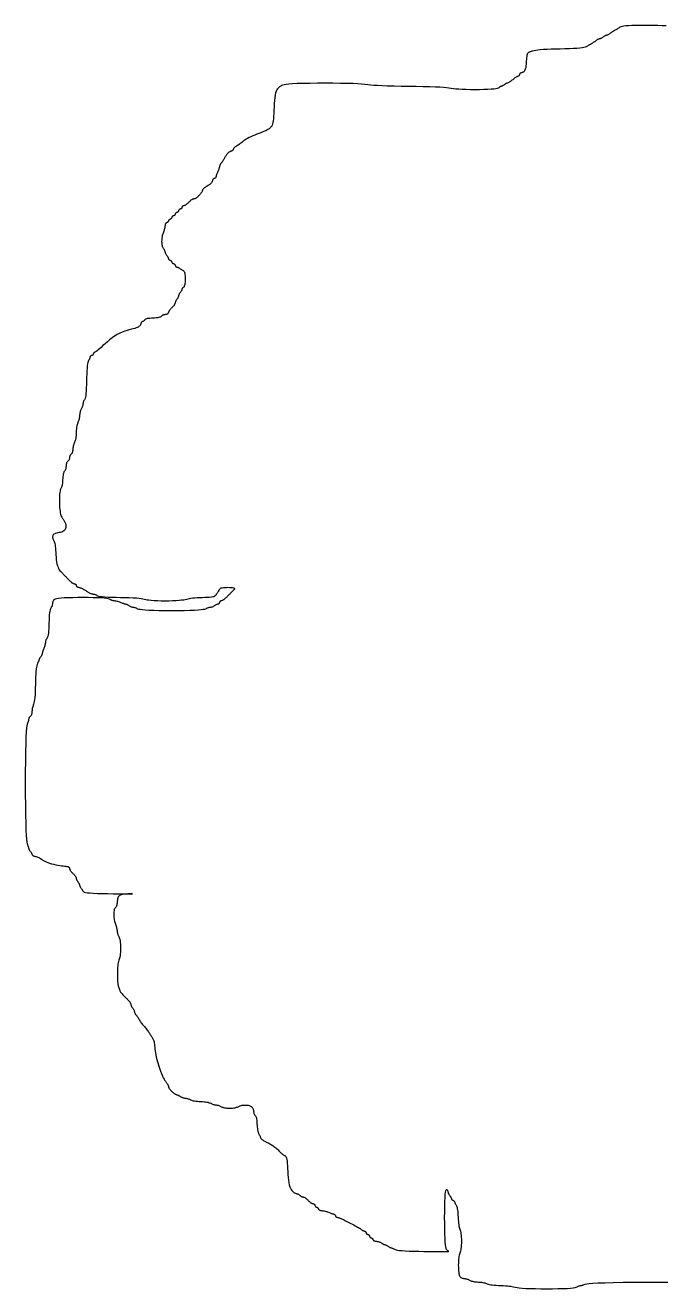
# Model space of a CAD drawing. Header units: millimetres. Extents: x 1740 to 2888, y 771 to 1500.
# Drawn here: x 1739.7 to 1814.5, y 1351.7 to 1500 of the extents above; entities that cross this region are included whole.
import ezdxf

# ---------------------------------------------------------------- set-up
doc = ezdxf.new("R2010")
doc.units = ezdxf.units.MM

# ---------------------------------------------------------------- blocks, each defined once
blk = doc.blocks.new('TREE-01')
blk.add_lwpolyline([(-0.38, 79.68), (-0.84, 79.7), (-1.33, 79.73), (-1.86, 79.74), (-2.39, 79.75), (-2.93, 79.75), (-3.45, 79.75), (-3.94, 79.74), (-4.39, 79.73), (-4.77, 79.7), (-5.09, 79.68), (-5.34, 79.64), (-5.53, 79.6), (-5.68, 79.56), (-5.8, 79.52), (-5.89, 79.47), (-5.97, 79.42), (-6.04, 79.37), (-6.12, 79.32), (-6.2, 79.27), (-6.29, 79.22), (-6.37, 79.17), (-6.46, 79.12), (-6.55, 79.07), (-6.63, 79.02), (-6.71, 78.97), (-6.78, 78.92), (-6.85, 78.87), (-6.91, 78.82), (-6.97, 78.78), (-7.02, 78.74), (-7.07, 78.7), (-7.12, 78.67), (-7.17, 78.64), (-7.22, 78.62), (-7.27, 78.6), (-7.32, 78.58), (-7.37, 78.57), (-7.42, 78.56), (-7.47, 78.54), (-7.52, 78.53), (-7.57, 78.5), (-7.62, 78.48), (-7.67, 78.44), (-7.72, 78.41), (-7.77, 78.37), (-7.82, 78.33), (-7.87, 78.3), (-7.92, 78.27), (-7.97, 78.24), (-8.02, 78.22), (-8.07, 78.2), (-8.12, 78.18), (-8.17, 78.17), (-8.22, 78.16), (-8.27, 78.14), (-8.32, 78.13), (-8.37, 78.1), (-8.42, 78.08), (-8.48, 78.04), (-8.53, 78.01), (-8.58, 77.96), (-8.64, 77.92), (-8.7, 77.87), (-8.77, 77.82), (-8.84, 77.77), (-8.92, 77.72), (-9, 77.67), (-9.09, 77.62), (-9.17, 77.57), (-9.26, 77.52), (-9.35, 77.47), (-9.43, 77.42), (-9.51, 77.37), (-9.58, 77.32), (-9.66, 77.27), (-9.75, 77.23), (-9.88, 77.18), (-10.03, 77.14), (-10.24, 77.1), (-10.51, 77.07), (-10.84, 77.04), (-11.26, 77.02), (-11.73, 77), (-12.25, 76.98), (-12.79, 76.97), (-13.33, 76.96), (-13.85, 76.94), (-14.34, 76.93), (-14.78, 76.91), (-15.14, 76.88), (-15.44, 76.84), (-15.68, 76.81), (-15.87, 76.77), (-16.02, 76.73), (-16.14, 76.7), (-16.23, 76.67), (-16.31, 76.64), (-16.38, 76.62), (-16.45, 76.6), (-16.51, 76.57), (-16.56, 76.54), (-16.61, 76.49), (-16.65, 76.43), (-16.68, 76.35), (-16.71, 76.24), (-16.73, 76.1), (-16.75, 75.94), (-16.77, 75.76), (-16.78, 75.56), (-16.79, 75.37), (-16.81, 75.18), (-16.82, 75), (-16.85, 74.84), (-16.87, 74.7), (-16.91, 74.59), (-16.95, 74.49), (-16.99, 74.41), (-17.03, 74.35), (-17.08, 74.31), (-17.13, 74.27), (-17.18, 74.24), (-17.23, 74.22), (-17.28, 74.2), (-17.33, 74.19), (-17.37, 74.17), (-17.41, 74.16), (-17.45, 74.15), (-17.48, 74.13), (-17.51, 74.11), (-17.53, 74.08), (-17.55, 74.05), (-17.57, 74.01), (-17.58, 73.97), (-17.59, 73.94), (-17.61, 73.9), (-17.62, 73.87), (-17.65, 73.84), (-17.67, 73.82), (-17.71, 73.8), (-17.75, 73.78), (-17.8, 73.76), (-17.85, 73.74), (-17.91, 73.72), (-17.97, 73.68), (-18.05, 73.64), (-18.12, 73.58), (-18.21, 73.52), (-18.29, 73.45), (-18.38, 73.37), (-18.47, 73.3), (-18.55, 73.23), (-18.64, 73.16), (-18.71, 73.11), (-18.79, 73.06), (-18.85, 73.03), (-18.91, 73), (-18.97, 72.98), (-19.03, 72.96), (-19.08, 72.95), (-19.13, 72.93), (-19.18, 72.91), (-19.23, 72.88), (-19.28, 72.85), (-19.33, 72.81), (-19.38, 72.77), (-19.43, 72.74), (-19.48, 72.7), (-19.53, 72.67), (-19.58, 72.64), (-19.63, 72.62), (-19.68, 72.6), (-19.73, 72.59), (-19.77, 72.57), (-19.81, 72.56), (-19.85, 72.55), (-19.89, 72.53), (-19.91, 72.51), (-19.94, 72.48), (-19.97, 72.45), (-20.01, 72.41), (-20.09, 72.37), (-20.21, 72.34), (-20.37, 72.3), (-20.61, 72.27), (-20.91, 72.24), (-21.31, 72.22), (-21.76, 72.2), (-22.26, 72.19), (-22.79, 72.19), (-23.32, 72.19), (-23.83, 72.2), (-24.3, 72.22), (-24.72, 72.24), (-25.06, 72.27), (-25.34, 72.3), (-25.6, 72.34), (-25.86, 72.37), (-26.15, 72.41), (-26.49, 72.45), (-26.92, 72.48), (-27.45, 72.51), (-28.11, 72.53), (-28.88, 72.55), (-29.72, 72.56), (-30.59, 72.57), (-31.46, 72.59), (-32.29, 72.6), (-33.06, 72.62), (-33.72, 72.64), (-34.26, 72.67), (-34.69, 72.7), (-35.06, 72.74), (-35.4, 72.77), (-35.74, 72.81), (-36.11, 72.85), (-36.56, 72.88), (-37.12, 72.91), (-37.81, 72.93), (-38.61, 72.94), (-39.48, 72.95), (-40.39, 72.96), (-41.3, 72.95), (-42.17, 72.94), (-42.97, 72.93), (-43.66, 72.91), (-44.22, 72.88), (-44.65, 72.85), (-44.97, 72.81), (-45.21, 72.77), (-45.38, 72.72), (-45.5, 72.67), (-45.59, 72.62), (-45.66, 72.57), (-45.74, 72.52), (-45.82, 72.46), (-45.9, 72.39), (-45.99, 72.3), (-46.07, 72.18), (-46.14, 72.02), (-46.21, 71.82), (-46.26, 71.57), (-46.31, 71.27), (-46.34, 70.93), (-46.37, 70.56), (-46.39, 70.17), (-46.4, 69.79), (-46.42, 69.42), (-46.44, 69.08), (-46.46, 68.77), (-46.49, 68.53), (-46.52, 68.33), (-46.56, 68.17), (-46.6, 68.05), (-46.65, 67.96), (-46.7, 67.88), (-46.75, 67.83), (-46.8, 67.77), (-46.85, 67.72), (-46.9, 67.67), (-46.96, 67.62), (-47.04, 67.57), (-47.13, 67.51), (-47.24, 67.45), (-47.37, 67.38), (-47.53, 67.31), (-47.72, 67.23), (-47.93, 67.15), (-48.16, 67.06), (-48.4, 66.97), (-48.65, 66.87), (-48.89, 66.77), (-49.12, 66.68), (-49.33, 66.58), (-49.52, 66.48), (-49.68, 66.38), (-49.83, 66.28), (-49.96, 66.18), (-50.08, 66.09), (-50.19, 66), (-50.3, 65.92), (-50.4, 65.84), (-50.5, 65.77), (-50.6, 65.7), (-50.69, 65.64), (-50.78, 65.58), (-50.87, 65.53), (-50.94, 65.48), (-51.01, 65.43), (-51.06, 65.38), (-51.11, 65.33), (-51.14, 65.28), (-51.17, 65.23), (-51.19, 65.18), (-51.21, 65.14), (-51.22, 65.1), (-51.24, 65.07), (-51.26, 65.04), (-51.29, 65.02), (-51.33, 65), (-51.36, 64.99), (-51.41, 64.98), (-51.45, 64.96), (-51.5, 64.95), (-51.55, 64.93), (-51.6, 64.91), (-51.65, 64.88), (-51.7, 64.85), (-51.75, 64.81), (-51.8, 64.76), (-51.85, 64.71), (-51.9, 64.65), (-51.95, 64.58), (-52, 64.51), (-52.05, 64.43), (-52.1, 64.35), (-52.15, 64.26), (-52.2, 64.18), (-52.25, 64.09), (-52.3, 64), (-52.35, 63.92), (-52.4, 63.84), (-52.45, 63.77), (-52.5, 63.7), (-52.55, 63.64), (-52.59, 63.58), (-52.63, 63.53), (-52.67, 63.48), (-52.7, 63.43), (-52.73, 63.38), (-52.75, 63.33), (-52.77, 63.28), (-52.79, 63.22), (-52.8, 63.17), (-52.81, 63.11), (-52.83, 63.05), (-52.84, 62.98), (-52.87, 62.91), (-52.89, 62.83), (-52.93, 62.75), (-52.96, 62.66), (-53, 62.58), (-53.04, 62.49), (-53.07, 62.4), (-53.1, 62.32), (-53.13, 62.24), (-53.15, 62.17), (-53.17, 62.11), (-53.19, 62.05), (-53.2, 61.99), (-53.21, 61.95), (-53.23, 61.91), (-53.24, 61.87), (-53.27, 61.84), (-53.29, 61.82), (-53.33, 61.8), (-53.36, 61.79), (-53.4, 61.78), (-53.44, 61.76), (-53.47, 61.75), (-53.5, 61.73), (-53.53, 61.71), (-53.55, 61.68), (-53.57, 61.65), (-53.59, 61.61), (-53.6, 61.57), (-53.61, 61.52), (-53.63, 61.48), (-53.64, 61.43), (-53.67, 61.38), (-53.69, 61.33), (-53.73, 61.28), (-53.77, 61.23), (-53.82, 61.18), (-53.87, 61.13), (-53.93, 61.08), (-53.99, 61.03), (-54.07, 60.98), (-54.14, 60.93), (-54.23, 60.88), (-54.31, 60.83), (-54.39, 60.78), (-54.47, 60.73), (-54.54, 60.68), (-54.61, 60.63), (-54.67, 60.58), (-54.71, 60.53), (-54.74, 60.48), (-54.77, 60.43), (-54.79, 60.38), (-54.81, 60.33), (-54.83, 60.28), (-54.84, 60.23), (-54.87, 60.18), (-54.89, 60.13), (-54.93, 60.08), (-54.97, 60.03), (-55.01, 59.98), (-55.05, 59.93), (-55.1, 59.88), (-55.15, 59.83), (-55.2, 59.78), (-55.25, 59.73), (-55.3, 59.68), (-55.35, 59.63), (-55.4, 59.59), (-55.45, 59.54), (-55.5, 59.51), (-55.55, 59.47), (-55.6, 59.44), (-55.65, 59.42), (-55.7, 59.4), (-55.75, 59.39), (-55.8, 59.38), (-55.85, 59.36), (-55.9, 59.35), (-55.95, 59.33), (-56, 59.31), (-56.05, 59.28), (-56.1, 59.25), (-56.15, 59.21), (-56.2, 59.17), (-56.25, 59.12), (-56.3, 59.08), (-56.35, 59.03), (-56.4, 58.98), (-56.45, 58.93), (-56.5, 58.88), (-56.55, 58.83), (-56.6, 58.79), (-56.65, 58.74), (-56.7, 58.71), (-56.75, 58.67), (-56.8, 58.64), (-56.85, 58.62), (-56.9, 58.6), (-56.95, 58.59), (-56.99, 58.58), (-57.03, 58.57), (-57.07, 58.55), (-57.11, 58.53), (-57.13, 58.51), (-57.16, 58.48), (-57.17, 58.45), (-57.19, 58.42), (-57.2, 58.38), (-57.21, 58.34), (-57.23, 58.3), (-57.25, 58.27), (-57.27, 58.24), (-57.3, 58.22), (-57.33, 58.21), (-57.36, 58.19), (-57.4, 58.18), (-57.44, 58.17), (-57.47, 58.15), (-57.51, 58.13), (-57.53, 58.11), (-57.56, 58.08), (-57.57, 58.05), (-57.59, 58.02), (-57.6, 57.98), (-57.61, 57.94), (-57.63, 57.91), (-57.65, 57.87), (-57.67, 57.84), (-57.7, 57.82), (-57.73, 57.81), (-57.76, 57.79), (-57.8, 57.78), (-57.84, 57.77), (-57.87, 57.75), (-57.91, 57.73), (-57.93, 57.71), (-57.96, 57.68), (-57.97, 57.65), (-57.99, 57.62), (-58, 57.58), (-58.01, 57.54), (-58.03, 57.51), (-58.05, 57.47), (-58.07, 57.44), (-58.1, 57.42), (-58.13, 57.41), (-58.16, 57.39), (-58.2, 57.38), (-58.24, 57.37), (-58.27, 57.35), (-58.31, 57.33), (-58.34, 57.31), (-58.36, 57.28), (-58.37, 57.25), (-58.39, 57.22), (-58.4, 57.18), (-58.41, 57.14), (-58.43, 57.11), (-58.45, 57.07), (-58.47, 57.04), (-58.5, 57.02), (-58.53, 57.01), (-58.56, 56.99), (-58.6, 56.98), (-58.64, 56.97), (-58.67, 56.95), (-58.71, 56.93), (-58.74, 56.91), (-58.76, 56.88), (-58.77, 56.85), (-58.79, 56.82), (-58.8, 56.78), (-58.81, 56.74), (-58.83, 56.71), (-58.85, 56.67), (-58.87, 56.65), (-58.9, 56.62), (-58.93, 56.6), (-58.96, 56.59), (-59, 56.57), (-59.04, 56.55), (-59.08, 56.52), (-59.11, 56.49), (-59.14, 56.45), (-59.16, 56.39), (-59.18, 56.32), (-59.19, 56.25), (-59.2, 56.16), (-59.21, 56.07), (-59.23, 55.98), (-59.25, 55.88), (-59.27, 55.78), (-59.3, 55.68), (-59.33, 55.58), (-59.37, 55.48), (-59.4, 55.37), (-59.44, 55.26), (-59.48, 55.15), (-59.51, 55.03), (-59.54, 54.91), (-59.56, 54.78), (-59.57, 54.65), (-59.58, 54.52), (-59.59, 54.39), (-59.58, 54.26), (-59.57, 54.13), (-59.56, 54.02), (-59.54, 53.91), (-59.51, 53.82), (-59.48, 53.74), (-59.44, 53.66), (-59.4, 53.6), (-59.37, 53.54), (-59.33, 53.48), (-59.3, 53.43), (-59.27, 53.38), (-59.25, 53.33), (-59.23, 53.28), (-59.21, 53.23), (-59.2, 53.18), (-59.19, 53.13), (-59.18, 53.08), (-59.16, 53.03), (-59.14, 52.98), (-59.11, 52.93), (-59.08, 52.88), (-59.04, 52.83), (-59, 52.78), (-58.96, 52.73), (-58.93, 52.68), (-58.9, 52.63), (-58.87, 52.58), (-58.85, 52.53), (-58.83, 52.48), (-58.81, 52.43), (-58.8, 52.39), (-58.79, 52.35), (-58.77, 52.31), (-58.76, 52.27), (-58.74, 52.25), (-58.71, 52.22), (-58.67, 52.21), (-58.64, 52.19), (-58.6, 52.18), (-58.56, 52.17), (-58.53, 52.15), (-58.5, 52.14), (-58.47, 52.11), (-58.45, 52.09), (-58.43, 52.05), (-58.41, 52.02), (-58.4, 51.98), (-58.39, 51.94), (-58.37, 51.91), (-58.36, 51.87), (-58.34, 51.85), (-58.31, 51.82), (-58.27, 51.81), (-58.24, 51.79), (-58.2, 51.78), (-58.16, 51.77), (-58.13, 51.75), (-58.1, 51.74), (-58.07, 51.71), (-58.05, 51.69), (-58.03, 51.65), (-58.01, 51.62), (-58, 51.58), (-57.99, 51.54), (-57.97, 51.51), (-57.96, 51.47), (-57.93, 51.45), (-57.91, 51.42), (-57.87, 51.41), (-57.84, 51.39), (-57.79, 51.38), (-57.75, 51.37), (-57.7, 51.35), (-57.65, 51.34), (-57.6, 51.31), (-57.55, 51.29), (-57.5, 51.25), (-57.45, 51.22), (-57.4, 51.18), (-57.35, 51.14), (-57.3, 51.11), (-57.25, 51.07), (-57.2, 51.05), (-57.15, 51.02), (-57.1, 51), (-57.05, 50.98), (-57.01, 50.95), (-56.97, 50.9), (-56.93, 50.84), (-56.9, 50.76), (-56.87, 50.65), (-56.85, 50.51), (-56.83, 50.34), (-56.82, 50.17), (-56.82, 49.98), (-56.82, 49.79), (-56.83, 49.62), (-56.85, 49.45), (-56.87, 49.31), (-56.9, 49.2), (-56.93, 49.12), (-56.96, 49.06), (-57, 49.01), (-57.04, 48.98), (-57.07, 48.96), (-57.11, 48.94), (-57.13, 48.91), (-57.16, 48.89), (-57.17, 48.85), (-57.19, 48.81), (-57.2, 48.77), (-57.21, 48.73), (-57.23, 48.68), (-57.25, 48.63), (-57.27, 48.58), (-57.3, 48.53), (-57.33, 48.48), (-57.36, 48.43), (-57.4, 48.38), (-57.44, 48.33), (-57.47, 48.28), (-57.51, 48.23), (-57.53, 48.18), (-57.56, 48.13), (-57.57, 48.08), (-57.59, 48.03), (-57.6, 47.98), (-57.61, 47.93), (-57.63, 47.88), (-57.65, 47.83), (-57.67, 47.78), (-57.7, 47.73), (-57.73, 47.68), (-57.76, 47.63), (-57.8, 47.58), (-57.84, 47.53), (-57.87, 47.48), (-57.91, 47.43), (-57.93, 47.38), (-57.96, 47.33), (-57.97, 47.28), (-57.99, 47.23), (-58, 47.18), (-58.01, 47.13), (-58.03, 47.08), (-58.05, 47.03), (-58.07, 46.98), (-58.1, 46.93), (-58.13, 46.88), (-58.17, 46.83), (-58.21, 46.78), (-58.26, 46.73), (-58.3, 46.68), (-58.35, 46.63), (-58.4, 46.58), (-58.45, 46.53), (-58.5, 46.48), (-58.55, 46.43), (-58.59, 46.38), (-58.64, 46.33), (-58.67, 46.28), (-58.71, 46.23), (-58.74, 46.18), (-58.76, 46.13), (-58.78, 46.08), (-58.79, 46.04), (-58.81, 45.99), (-58.83, 45.95), (-58.86, 45.91), (-58.89, 45.88), (-58.94, 45.85), (-58.99, 45.83), (-59.06, 45.81), (-59.13, 45.79), (-59.2, 45.78), (-59.28, 45.77), (-59.35, 45.75), (-59.41, 45.74), (-59.47, 45.72), (-59.51, 45.69), (-59.55, 45.65), (-59.59, 45.62), (-59.63, 45.58), (-59.68, 45.54), (-59.74, 45.51), (-59.83, 45.48), (-59.94, 45.45), (-60.08, 45.43), (-60.24, 45.41), (-60.42, 45.39), (-60.6, 45.38), (-60.79, 45.37), (-60.97, 45.35), (-61.13, 45.34), (-61.27, 45.32), (-61.38, 45.29), (-61.46, 45.25), (-61.53, 45.22), (-61.57, 45.18), (-61.6, 45.14), (-61.63, 45.11), (-61.65, 45.08), (-61.67, 45.05), (-61.7, 45.03), (-61.73, 45.01), (-61.77, 44.99), (-61.8, 44.98), (-61.84, 44.97), (-61.88, 44.96), (-61.91, 44.94), (-61.94, 44.92), (-61.96, 44.89), (-61.98, 44.85), (-61.99, 44.82), (-62, 44.77), (-62.02, 44.73), (-62.03, 44.68), (-62.05, 44.63), (-62.07, 44.58), (-62.1, 44.53), (-62.14, 44.48), (-62.19, 44.43), (-62.25, 44.38), (-62.34, 44.33), (-62.45, 44.28), (-62.58, 44.23), (-62.74, 44.18), (-62.93, 44.13), (-63.14, 44.08), (-63.39, 44.01), (-63.65, 43.94), (-63.92, 43.85), (-64.21, 43.74), (-64.51, 43.61), (-64.81, 43.45), (-65.1, 43.26), (-65.4, 43.05), (-65.69, 42.82), (-65.96, 42.59), (-66.22, 42.36), (-66.47, 42.15), (-66.68, 41.95), (-66.87, 41.78), (-67.03, 41.65), (-67.16, 41.55), (-67.27, 41.48), (-67.36, 41.42), (-67.42, 41.39), (-67.47, 41.36), (-67.51, 41.34), (-67.54, 41.32), (-67.56, 41.29), (-67.58, 41.26), (-67.59, 41.22), (-67.61, 41.18), (-67.62, 41.15), (-67.63, 41.11), (-67.65, 41.08), (-67.67, 41.05), (-67.7, 41.03), (-67.73, 41.01), (-67.77, 41), (-67.81, 40.98), (-67.84, 40.97), (-67.88, 40.96), (-67.91, 40.94), (-67.94, 40.92), (-67.96, 40.89), (-67.98, 40.86), (-67.99, 40.82), (-68.01, 40.78), (-68.02, 40.73), (-68.03, 40.68), (-68.05, 40.63), (-68.07, 40.58), (-68.1, 40.53), (-68.13, 40.47), (-68.17, 40.4), (-68.21, 40.3), (-68.24, 40.17), (-68.28, 40), (-68.31, 39.79), (-68.34, 39.52), (-68.36, 39.19), (-68.38, 38.81), (-68.39, 38.41), (-68.41, 37.99), (-68.42, 37.58), (-68.43, 37.18), (-68.45, 36.82), (-68.47, 36.52), (-68.5, 36.28), (-68.53, 36.09), (-68.57, 35.96), (-68.61, 35.86), (-68.64, 35.79), (-68.68, 35.74), (-68.71, 35.7), (-68.74, 35.65), (-68.76, 35.6), (-68.78, 35.53), (-68.79, 35.46), (-68.81, 35.38), (-68.82, 35.29), (-68.83, 35.21), (-68.85, 35.13), (-68.87, 35.05), (-68.9, 34.98), (-68.93, 34.91), (-68.97, 34.84), (-69.01, 34.78), (-69.04, 34.71), (-69.08, 34.63), (-69.11, 34.55), (-69.14, 34.45), (-69.16, 34.35), (-69.18, 34.23), (-69.19, 34.11), (-69.21, 33.99), (-69.22, 33.86), (-69.23, 33.74), (-69.25, 33.62), (-69.27, 33.52), (-69.3, 33.42), (-69.33, 33.34), (-69.37, 33.25), (-69.41, 33.17), (-69.44, 33.08), (-69.48, 32.98), (-69.51, 32.86), (-69.54, 32.72), (-69.56, 32.56), (-69.58, 32.38), (-69.6, 32.19), (-69.61, 31.99), (-69.62, 31.79), (-69.63, 31.59), (-69.65, 31.41), (-69.67, 31.25), (-69.7, 31.11), (-69.73, 31), (-69.77, 30.89), (-69.81, 30.8), (-69.85, 30.72), (-69.88, 30.63), (-69.91, 30.55), (-69.94, 30.45), (-69.96, 30.35), (-69.98, 30.23), (-70, 30.11), (-70.01, 30), (-70.02, 29.88), (-70.04, 29.77), (-70.05, 29.67), (-70.07, 29.59), (-70.1, 29.52), (-70.14, 29.47), (-70.17, 29.43), (-70.21, 29.4), (-70.25, 29.36), (-70.28, 29.33), (-70.31, 29.3), (-70.34, 29.25), (-70.36, 29.2), (-70.38, 29.13), (-70.4, 29.06), (-70.41, 28.99), (-70.42, 28.91), (-70.44, 28.84), (-70.45, 28.78), (-70.47, 28.72), (-70.5, 28.68), (-70.54, 28.64), (-70.57, 28.61), (-70.61, 28.58), (-70.65, 28.55), (-70.68, 28.5), (-70.71, 28.45), (-70.74, 28.39), (-70.76, 28.3), (-70.78, 28.21), (-70.8, 28.1), (-70.81, 27.99), (-70.82, 27.88), (-70.84, 27.77), (-70.85, 27.67), (-70.88, 27.59), (-70.9, 27.52), (-70.94, 27.47), (-70.97, 27.42), (-71.01, 27.37), (-71.05, 27.32), (-71.08, 27.25), (-71.11, 27.16), (-71.14, 27.05), (-71.16, 26.92), (-71.18, 26.75), (-71.2, 26.57), (-71.21, 26.39), (-71.22, 26.2), (-71.24, 26.02), (-71.25, 25.86), (-71.28, 25.72), (-71.3, 25.61), (-71.34, 25.52), (-71.37, 25.44), (-71.41, 25.37), (-71.45, 25.29), (-71.48, 25.2), (-71.51, 25.08), (-71.54, 24.92), (-71.56, 24.73), (-71.58, 24.5), (-71.59, 24.24), (-71.59, 23.97), (-71.59, 23.7), (-71.58, 23.42), (-71.56, 23.16), (-71.54, 22.92), (-71.51, 22.71), (-71.48, 22.53), (-71.44, 22.37), (-71.4, 22.24), (-71.36, 22.12), (-71.31, 22.02), (-71.26, 21.93), (-71.21, 21.86), (-71.16, 21.78), (-71.11, 21.72), (-71.06, 21.65), (-71.02, 21.58), (-70.97, 21.51), (-70.94, 21.43), (-70.9, 21.35), (-70.88, 21.26), (-70.85, 21.15), (-70.84, 21.04), (-70.84, 20.92), (-70.85, 20.8), (-70.88, 20.68), (-70.92, 20.57), (-70.99, 20.47), (-71.08, 20.39), (-71.19, 20.32), (-71.32, 20.27), (-71.46, 20.23), (-71.61, 20.2), (-71.76, 20.17), (-71.9, 20.14), (-72.03, 20.1), (-72.14, 20.06), (-72.23, 20), (-72.3, 19.93), (-72.34, 19.86), (-72.37, 19.78), (-72.38, 19.7), (-72.38, 19.62), (-72.36, 19.53), (-72.34, 19.46), (-72.31, 19.38), (-72.28, 19.31), (-72.25, 19.24), (-72.21, 19.15), (-72.17, 19.05), (-72.14, 18.92), (-72.1, 18.77), (-72.08, 18.59), (-72.05, 18.37), (-72.04, 18.13), (-72.02, 17.86), (-72, 17.58), (-71.98, 17.3), (-71.95, 17.03), (-71.92, 16.76), (-71.88, 16.52), (-71.82, 16.31), (-71.75, 16.13), (-71.68, 15.98), (-71.6, 15.84), (-71.52, 15.73), (-71.43, 15.62), (-71.35, 15.54), (-71.28, 15.46), (-71.2, 15.39), (-71.14, 15.32), (-71.07, 15.26), (-71.02, 15.2), (-70.96, 15.14), (-70.91, 15.09), (-70.86, 15.04), (-70.81, 14.99), (-70.76, 14.94), (-70.71, 14.89), (-70.66, 14.84), (-70.61, 14.79), (-70.56, 14.74), (-70.51, 14.69), (-70.46, 14.64), (-70.41, 14.59), (-70.36, 14.54), (-70.31, 14.49), (-70.26, 14.45), (-70.21, 14.4), (-70.16, 14.36), (-70.11, 14.32), (-70.06, 14.29), (-70.01, 14.26), (-69.96, 14.24), (-69.91, 14.22), (-69.86, 14.2), (-69.82, 14.19), (-69.77, 14.18), (-69.74, 14.16), (-69.7, 14.15), (-69.67, 14.13), (-69.65, 14.1), (-69.63, 14.06), (-69.62, 14.03), (-69.61, 13.99), (-69.6, 13.95), (-69.58, 13.92), (-69.56, 13.89), (-69.54, 13.86), (-69.51, 13.84), (-69.48, 13.82), (-69.44, 13.8), (-69.39, 13.79), (-69.34, 13.78), (-69.28, 13.76), (-69.21, 13.75), (-69.14, 13.73), (-69.06, 13.7), (-68.98, 13.66), (-68.89, 13.63), (-68.81, 13.58), (-68.72, 13.54), (-68.63, 13.49), (-68.55, 13.44), (-68.47, 13.39), (-68.4, 13.34), (-68.33, 13.29), (-68.27, 13.25), (-68.21, 13.2), (-68.14, 13.16), (-68.08, 13.12), (-68.01, 13.09), (-67.94, 13.06), (-67.86, 13.04), (-67.78, 13.02), (-67.7, 13), (-67.62, 12.99), (-67.54, 12.98), (-67.46, 12.97), (-67.4, 12.95), (-67.34, 12.93), (-67.29, 12.9), (-67.25, 12.87), (-67.19, 12.83), (-67.11, 12.79), (-66.99, 12.75), (-66.81, 12.72), (-66.58, 12.69), (-66.27, 12.66), (-65.88, 12.64), (-65.43, 12.62), (-64.93, 12.61), (-64.41, 12.59), (-63.88, 12.58), (-63.38, 12.57), (-62.93, 12.55), (-62.54, 12.53), (-62.23, 12.5), (-61.98, 12.47), (-61.79, 12.43), (-61.62, 12.39), (-61.46, 12.36), (-61.28, 12.32), (-61.07, 12.29), (-60.8, 12.26), (-60.47, 12.24), (-60.08, 12.22), (-59.65, 12.21), (-59.19, 12.21), (-58.74, 12.21), (-58.3, 12.22), (-57.89, 12.24), (-57.53, 12.26), (-57.24, 12.29), (-57, 12.32), (-56.81, 12.36), (-56.63, 12.39), (-56.48, 12.43), (-56.32, 12.47), (-56.14, 12.5), (-55.93, 12.53), (-55.69, 12.55), (-55.41, 12.57), (-55.11, 12.58), (-54.81, 12.59), (-54.51, 12.61), (-54.22, 12.62), (-53.96, 12.64), (-53.73, 12.66), (-53.56, 12.69), (-53.42, 12.72), (-53.33, 12.76), (-53.26, 12.8), (-53.21, 12.85), (-53.18, 12.89), (-53.16, 12.94), (-53.13, 12.99), (-53.1, 13.04), (-53.07, 13.09), (-53.04, 13.14), (-53, 13.19), (-52.96, 13.24), (-52.93, 13.29), (-52.89, 13.34), (-52.87, 13.39), (-52.84, 13.44), (-52.82, 13.49), (-52.8, 13.54), (-52.77, 13.58), (-52.72, 13.63), (-52.66, 13.66), (-52.58, 13.7), (-52.47, 13.73), (-52.33, 13.75), (-52.16, 13.76), (-51.99, 13.77), (-51.81, 13.78), (-51.63, 13.77), (-51.46, 13.76), (-51.32, 13.75), (-51.2, 13.73), (-51.12, 13.7), (-51.07, 13.66), (-51.05, 13.63), (-51.05, 13.58), (-51.07, 13.54), (-51.1, 13.49), (-51.15, 13.44), (-51.2, 13.39), (-51.25, 13.34), (-51.3, 13.29), (-51.35, 13.24), (-51.4, 13.19), (-51.45, 13.14), (-51.5, 13.09), (-51.55, 13.04), (-51.6, 12.99), (-51.65, 12.94), (-51.7, 12.89), (-51.75, 12.84), (-51.8, 12.79), (-51.85, 12.74), (-51.9, 12.69), (-51.95, 12.64), (-52, 12.59), (-52.05, 12.54), (-52.1, 12.49), (-52.15, 12.45), (-52.2, 12.4), (-52.25, 12.36), (-52.3, 12.32), (-52.35, 12.29), (-52.4, 12.26), (-52.45, 12.24), (-52.5, 12.22), (-52.55, 12.21), (-52.59, 12.19), (-52.63, 12.18), (-52.67, 12.17), (-52.7, 12.15), (-52.73, 12.13), (-52.75, 12.1), (-52.77, 12.07), (-52.79, 12.03), (-52.8, 11.99), (-52.81, 11.96), (-52.83, 11.92), (-52.84, 11.89), (-52.87, 11.86), (-52.89, 11.84), (-52.93, 11.82), (-52.97, 11.81), (-53.01, 11.79), (-53.05, 11.78), (-53.1, 11.77), (-53.15, 11.75), (-53.2, 11.73), (-53.25, 11.7), (-53.3, 11.67), (-53.35, 11.63), (-53.41, 11.59), (-53.47, 11.56), (-53.53, 11.52), (-53.59, 11.49), (-53.67, 11.46), (-53.74, 11.44), (-53.83, 11.42), (-53.91, 11.41), (-53.99, 11.39), (-54.07, 11.38), (-54.14, 11.37), (-54.21, 11.35), (-54.27, 11.33), (-54.31, 11.3), (-54.36, 11.27), (-54.44, 11.23), (-54.55, 11.19), (-54.72, 11.16), (-54.96, 11.12), (-55.29, 11.09), (-55.73, 11.06), (-56.29, 11.04), (-56.94, 11.02), (-57.66, 11.01), (-58.4, 11.01), (-59.15, 11.01), (-59.86, 11.02), (-60.51, 11.04), (-61.07, 11.06), (-61.51, 11.09), (-61.84, 11.12), (-62.09, 11.16), (-62.25, 11.19), (-62.37, 11.23), (-62.44, 11.27), (-62.49, 11.3), (-62.54, 11.33), (-62.59, 11.35), (-62.66, 11.37), (-62.73, 11.38), (-62.81, 11.39), (-62.89, 11.41), (-62.98, 11.42), (-63.06, 11.44), (-63.14, 11.46), (-63.21, 11.49), (-63.28, 11.52), (-63.34, 11.56), (-63.4, 11.59), (-63.45, 11.63), (-63.5, 11.67), (-63.55, 11.7), (-63.6, 11.73), (-63.65, 11.75), (-63.71, 11.77), (-63.76, 11.78), (-63.81, 11.79), (-63.87, 11.81), (-63.93, 11.82), (-64, 11.84), (-64.07, 11.86), (-64.15, 11.89), (-64.23, 11.92), (-64.32, 11.96), (-64.41, 11.99), (-64.51, 12.03), (-64.61, 12.07), (-64.71, 12.1), (-64.81, 12.13), (-64.91, 12.15), (-65, 12.17), (-65.1, 12.18), (-65.19, 12.19), (-65.27, 12.21), (-65.35, 12.22), (-65.42, 12.24), (-65.47, 12.26), (-65.52, 12.29), (-65.57, 12.32), (-65.63, 12.36), (-65.72, 12.39), (-65.86, 12.43), (-66.05, 12.47), (-66.32, 12.5), (-66.67, 12.53), (-67.12, 12.55), (-67.64, 12.56), (-68.21, 12.57), (-68.82, 12.58), (-69.42, 12.57), (-70, 12.56), (-70.54, 12.55), (-71.01, 12.53), (-71.39, 12.5), (-71.69, 12.46), (-71.91, 12.42), (-72.08, 12.38), (-72.19, 12.32), (-72.27, 12.26), (-72.31, 12.2), (-72.34, 12.13), (-72.36, 12.05), (-72.38, 11.97), (-72.4, 11.88), (-72.41, 11.8), (-72.42, 11.72), (-72.44, 11.65), (-72.45, 11.58), (-72.48, 11.53), (-72.5, 11.48), (-72.54, 11.44), (-72.57, 11.39), (-72.61, 11.33), (-72.65, 11.25), (-72.68, 11.14), (-72.71, 10.99), (-72.74, 10.79), (-72.77, 10.54), (-72.78, 10.25), (-72.8, 9.93), (-72.81, 9.59), (-72.82, 9.26), (-72.84, 8.94), (-72.85, 8.64), (-72.88, 8.39), (-72.9, 8.2), (-72.94, 8.04), (-72.97, 7.93), (-73.01, 7.85), (-73.05, 7.79), (-73.08, 7.75), (-73.12, 7.71), (-73.14, 7.66), (-73.17, 7.6), (-73.18, 7.54), (-73.2, 7.46), (-73.21, 7.38), (-73.22, 7.29), (-73.24, 7.19), (-73.25, 7.09), (-73.28, 6.99), (-73.3, 6.89), (-73.34, 6.8), (-73.37, 6.7), (-73.41, 6.6), (-73.45, 6.51), (-73.48, 6.42), (-73.52, 6.34), (-73.54, 6.26), (-73.57, 6.19), (-73.58, 6.12), (-73.6, 6.06), (-73.61, 6), (-73.62, 5.95), (-73.64, 5.9), (-73.65, 5.84), (-73.68, 5.79), (-73.7, 5.74), (-73.74, 5.69), (-73.77, 5.64), (-73.81, 5.59), (-73.85, 5.54), (-73.88, 5.49), (-73.92, 5.44), (-73.94, 5.39), (-73.97, 5.34), (-73.98, 5.29), (-74, 5.24), (-74.01, 5.19), (-74.02, 5.14), (-74.04, 5.09), (-74.05, 5.04), (-74.08, 4.99), (-74.1, 4.94), (-74.14, 4.88), (-74.17, 4.81), (-74.21, 4.71), (-74.25, 4.58), (-74.28, 4.41), (-74.32, 4.2), (-74.34, 3.93), (-74.37, 3.6), (-74.38, 3.22), (-74.4, 2.82), (-74.41, 2.4), (-74.42, 1.97), (-74.44, 1.57), (-74.45, 1.19), (-74.48, 0.86), (-74.51, 0.59), (-74.54, 0.38), (-74.57, 0.2), (-74.61, 0.06), (-74.65, -0.05), (-74.68, -0.15), (-74.72, -0.24), (-74.74, -0.34), (-74.77, -0.44), (-74.78, -0.56), (-74.8, -0.68), (-74.81, -0.8), (-74.82, -0.91), (-74.84, -1.02), (-74.86, -1.12), (-74.88, -1.2), (-74.91, -1.27), (-74.94, -1.32), (-74.97, -1.36), (-75.01, -1.4), (-75.05, -1.43), (-75.08, -1.46), (-75.12, -1.49), (-75.14, -1.54), (-75.17, -1.59), (-75.18, -1.66), (-75.2, -1.73), (-75.21, -1.8), (-75.22, -1.88), (-75.24, -1.95), (-75.26, -2.01), (-75.28, -2.07), (-75.31, -2.12), (-75.34, -2.18), (-75.37, -2.29), (-75.41, -2.48), (-75.45, -2.77), (-75.48, -3.19), (-75.52, -3.77), (-75.54, -4.54), (-75.57, -5.51), (-75.58, -6.65), (-75.59, -7.9), (-75.59, -9.21), (-75.59, -10.52), (-75.58, -11.78), (-75.57, -12.94), (-75.54, -13.93), (-75.52, -14.73), (-75.48, -15.34), (-75.45, -15.8), (-75.41, -16.12), (-75.37, -16.33), (-75.34, -16.46), (-75.31, -16.54), (-75.28, -16.6), (-75.26, -16.65), (-75.24, -16.7), (-75.22, -16.75), (-75.21, -16.8), (-75.2, -16.85), (-75.18, -16.9), (-75.17, -16.95), (-75.14, -17), (-75.12, -17.05), (-75.08, -17.1), (-75.05, -17.15), (-75.01, -17.2), (-74.97, -17.25), (-74.94, -17.3), (-74.91, -17.35), (-74.88, -17.4), (-74.86, -17.45), (-74.84, -17.5), (-74.82, -17.54), (-74.8, -17.59), (-74.78, -17.63), (-74.76, -17.67), (-74.72, -17.7), (-74.68, -17.73), (-74.62, -17.75), (-74.55, -17.77), (-74.48, -17.79), (-74.39, -17.81), (-74.3, -17.83), (-74.21, -17.85), (-74.11, -17.89), (-74.01, -17.93), (-73.91, -17.99), (-73.81, -18.05), (-73.7, -18.13), (-73.58, -18.21), (-73.44, -18.29), (-73.3, -18.37), (-73.13, -18.45), (-72.94, -18.53), (-72.73, -18.6), (-72.5, -18.67), (-72.26, -18.73), (-72.02, -18.78), (-71.78, -18.83), (-71.55, -18.87), (-71.33, -18.9), (-71.14, -18.93), (-70.98, -18.95), (-70.85, -18.97), (-70.74, -18.99), (-70.66, -19), (-70.59, -19.01), (-70.54, -19.02), (-70.5, -19.04), (-70.47, -19.06), (-70.45, -19.09), (-70.44, -19.13), (-70.42, -19.16), (-70.41, -19.21), (-70.4, -19.25), (-70.38, -19.3), (-70.36, -19.35), (-70.34, -19.4), (-70.31, -19.45), (-70.28, -19.5), (-70.24, -19.55), (-70.2, -19.6), (-70.15, -19.65), (-70.11, -19.7), (-70.06, -19.75), (-70.01, -19.8), (-69.96, -19.85), (-69.91, -19.9), (-69.86, -19.95), (-69.82, -20), (-69.77, -20.05), (-69.74, -20.1), (-69.7, -20.15), (-69.67, -20.2), (-69.65, -20.25), (-69.63, -20.3), (-69.62, -20.35), (-69.61, -20.4), (-69.6, -20.45), (-69.58, -20.5), (-69.56, -20.55), (-69.54, -20.6), (-69.51, -20.65), (-69.48, -20.7), (-69.44, -20.75), (-69.41, -20.8), (-69.37, -20.85), (-69.33, -20.9), (-69.3, -20.95), (-69.27, -21), (-69.25, -21.05), (-69.23, -21.1), (-69.22, -21.15), (-69.21, -21.2), (-69.19, -21.25), (-69.18, -21.3), (-69.16, -21.35), (-69.14, -21.4), (-69.11, -21.45), (-69.08, -21.5), (-69.04, -21.55), (-69.01, -21.6), (-68.97, -21.65), (-68.93, -21.7), (-68.9, -21.75), (-68.87, -21.8), (-68.85, -21.85), (-68.82, -21.9), (-68.76, -21.94), (-68.67, -21.99), (-68.52, -22.03), (-68.3, -22.07), (-68, -22.1), (-67.61, -22.13), (-67.11, -22.15), (-66.53, -22.17), (-65.9, -22.18), (-65.26, -22.19), (-64.65, -22.19), (-64.09, -22.2), (-63.62, -22.2), (-63.27, -22.2), (-63.07, -22.2), (-63, -22.2), (-63.04, -22.2), (-63.16, -22.21), (-63.34, -22.21), (-63.56, -22.22), (-63.79, -22.24), (-64, -22.26), (-64.19, -22.29), (-64.34, -22.33), (-64.45, -22.37), (-64.55, -22.42), (-64.62, -22.48), (-64.67, -22.55), (-64.71, -22.64), (-64.74, -22.73), (-64.76, -22.84), (-64.78, -22.95), (-64.79, -23.07), (-64.81, -23.19), (-64.82, -23.3), (-64.83, -23.41), (-64.85, -23.51), (-64.87, -23.6), (-64.9, -23.66), (-64.93, -23.72), (-64.97, -23.76), (-65.01, -23.8), (-65.04, -23.85), (-65.08, -23.91), (-65.11, -23.97), (-65.14, -24.06), (-65.16, -24.17), (-65.18, -24.31), (-65.19, -24.45), (-65.19, -24.61), (-65.19, -24.78), (-65.18, -24.94), (-65.16, -25.11), (-65.14, -25.26), (-65.11, -25.41), (-65.08, -25.54), (-65.04, -25.66), (-65.01, -25.78), (-64.97, -25.89), (-64.93, -25.99), (-64.9, -26.1), (-64.87, -26.2), (-64.85, -26.3), (-64.83, -26.39), (-64.82, -26.49), (-64.81, -26.59), (-64.79, -26.68), (-64.78, -26.77), (-64.76, -26.85), (-64.74, -26.93), (-64.71, -27), (-64.68, -27.07), (-64.64, -27.15), (-64.61, -27.23), (-64.57, -27.32), (-64.53, -27.43), (-64.5, -27.57), (-64.47, -27.73), (-64.45, -27.92), (-64.43, -28.13), (-64.42, -28.36), (-64.42, -28.59), (-64.42, -28.83), (-64.43, -29.06), (-64.45, -29.27), (-64.47, -29.46), (-64.5, -29.62), (-64.53, -29.76), (-64.57, -29.89), (-64.61, -30.01), (-64.64, -30.14), (-64.68, -30.29), (-64.71, -30.46), (-64.74, -30.66), (-64.76, -30.91), (-64.77, -31.18), (-64.78, -31.49), (-64.78, -31.8), (-64.77, -32.12), (-64.75, -32.43), (-64.72, -32.73), (-64.67, -32.99), (-64.62, -33.23), (-64.55, -33.42), (-64.48, -33.59), (-64.4, -33.73), (-64.31, -33.86), (-64.23, -33.96), (-64.15, -34.05), (-64.07, -34.13), (-64, -34.2), (-63.93, -34.26), (-63.87, -34.33), (-63.81, -34.38), (-63.76, -34.44), (-63.71, -34.49), (-63.65, -34.54), (-63.6, -34.59), (-63.55, -34.64), (-63.51, -34.69), (-63.46, -34.74), (-63.41, -34.79), (-63.37, -34.84), (-63.33, -34.89), (-63.3, -34.94), (-63.27, -34.99), (-63.25, -35.04), (-63.23, -35.09), (-63.22, -35.14), (-63.2, -35.19), (-63.19, -35.24), (-63.18, -35.29), (-63.16, -35.34), (-63.14, -35.39), (-63.11, -35.44), (-63.08, -35.49), (-63.04, -35.54), (-63, -35.59), (-62.97, -35.64), (-62.93, -35.69), (-62.9, -35.74), (-62.87, -35.79), (-62.85, -35.84), (-62.83, -35.89), (-62.82, -35.94), (-62.8, -35.99), (-62.79, -36.04), (-62.78, -36.09), (-62.76, -36.14), (-62.74, -36.19), (-62.71, -36.24), (-62.68, -36.29), (-62.64, -36.35), (-62.6, -36.4), (-62.55, -36.46), (-62.5, -36.52), (-62.45, -36.59), (-62.4, -36.66), (-62.35, -36.74), (-62.3, -36.82), (-62.25, -36.91), (-62.2, -37), (-62.14, -37.1), (-62.08, -37.19), (-62.01, -37.29), (-61.94, -37.39), (-61.86, -37.49), (-61.78, -37.59), (-61.69, -37.69), (-61.6, -37.79), (-61.52, -37.89), (-61.43, -37.99), (-61.35, -38.09), (-61.27, -38.19), (-61.2, -38.29), (-61.13, -38.39), (-61.07, -38.49), (-61.01, -38.58), (-60.96, -38.68), (-60.9, -38.76), (-60.85, -38.85), (-60.8, -38.92), (-60.75, -39), (-60.7, -39.07), (-60.66, -39.14), (-60.61, -39.21), (-60.57, -39.29), (-60.53, -39.37), (-60.5, -39.48), (-60.47, -39.59), (-60.45, -39.73), (-60.43, -39.88), (-60.41, -40.05), (-60.39, -40.23), (-60.37, -40.43), (-60.35, -40.65), (-60.31, -40.88), (-60.27, -41.12), (-60.21, -41.38), (-60.15, -41.64), (-60.07, -41.91), (-59.99, -42.17), (-59.91, -42.43), (-59.83, -42.68), (-59.75, -42.91), (-59.67, -43.12), (-59.6, -43.31), (-59.53, -43.48), (-59.47, -43.62), (-59.41, -43.75), (-59.36, -43.86), (-59.3, -43.96), (-59.25, -44.04), (-59.2, -44.12), (-59.15, -44.2), (-59.1, -44.26), (-59.06, -44.32), (-59.01, -44.38), (-58.97, -44.44), (-58.93, -44.49), (-58.9, -44.54), (-58.87, -44.59), (-58.85, -44.64), (-58.83, -44.69), (-58.81, -44.74), (-58.8, -44.79), (-58.79, -44.84), (-58.77, -44.89), (-58.76, -44.94), (-58.74, -44.99), (-58.71, -45.04), (-58.67, -45.09), (-58.64, -45.14), (-58.59, -45.19), (-58.55, -45.24), (-58.5, -45.29), (-58.45, -45.34), (-58.4, -45.39), (-58.35, -45.44), (-58.3, -45.49), (-58.25, -45.54), (-58.2, -45.58), (-58.15, -45.62), (-58.1, -45.66), (-58.05, -45.69), (-58, -45.72), (-57.95, -45.74), (-57.9, -45.76), (-57.85, -45.78), (-57.8, -45.79), (-57.75, -45.8), (-57.7, -45.82), (-57.65, -45.83), (-57.6, -45.86), (-57.55, -45.88), (-57.5, -45.92), (-57.45, -45.95), (-57.39, -45.99), (-57.33, -46.03), (-57.27, -46.06), (-57.21, -46.09), (-57.13, -46.12), (-57.06, -46.14), (-56.97, -46.16), (-56.89, -46.18), (-56.8, -46.19), (-56.71, -46.2), (-56.63, -46.22), (-56.55, -46.23), (-56.47, -46.26), (-56.39, -46.28), (-56.32, -46.32), (-56.25, -46.35), (-56.18, -46.39), (-56.09, -46.43), (-55.99, -46.46), (-55.87, -46.49), (-55.73, -46.52), (-55.57, -46.54), (-55.39, -46.56), (-55.2, -46.58), (-55, -46.59), (-54.8, -46.6), (-54.61, -46.62), (-54.43, -46.63), (-54.27, -46.66), (-54.13, -46.68), (-54.01, -46.72), (-53.91, -46.75), (-53.82, -46.79), (-53.75, -46.83), (-53.68, -46.86), (-53.6, -46.89), (-53.53, -46.92), (-53.45, -46.94), (-53.37, -46.96), (-53.29, -46.98), (-53.2, -46.99), (-53.11, -47), (-53.03, -47.02), (-52.94, -47.03), (-52.87, -47.06), (-52.79, -47.08), (-52.72, -47.12), (-52.65, -47.15), (-52.58, -47.19), (-52.5, -47.23), (-52.42, -47.26), (-52.31, -47.29), (-52.2, -47.32), (-52.06, -47.34), (-51.92, -47.36), (-51.76, -47.37), (-51.6, -47.37), (-51.44, -47.37), (-51.28, -47.36), (-51.13, -47.34), (-51, -47.32), (-50.88, -47.29), (-50.78, -47.26), (-50.69, -47.23), (-50.61, -47.19), (-50.53, -47.15), (-50.44, -47.12), (-50.36, -47.08), (-50.26, -47.06), (-50.16, -47.03), (-50.04, -47.02), (-49.92, -47.01), (-49.8, -47.01), (-49.67, -47.01), (-49.55, -47.02), (-49.44, -47.03), (-49.33, -47.06), (-49.24, -47.08), (-49.15, -47.12), (-49.08, -47.16), (-49.02, -47.21), (-48.97, -47.26), (-48.93, -47.32), (-48.89, -47.38), (-48.86, -47.46), (-48.84, -47.53), (-48.82, -47.61), (-48.81, -47.7), (-48.8, -47.78), (-48.78, -47.86), (-48.77, -47.93), (-48.75, -48), (-48.73, -48.06), (-48.7, -48.1), (-48.67, -48.14), (-48.63, -48.17), (-48.6, -48.21), (-48.56, -48.26), (-48.52, -48.33), (-48.49, -48.41), (-48.46, -48.52), (-48.44, -48.66), (-48.42, -48.82), (-48.41, -49.01), (-48.4, -49.2), (-48.38, -49.39), (-48.37, -49.58), (-48.35, -49.76), (-48.33, -49.92), (-48.3, -50.06), (-48.27, -50.18), (-48.23, -50.27), (-48.2, -50.35), (-48.16, -50.42), (-48.12, -50.48), (-48.09, -50.54), (-48.06, -50.59), (-48.04, -50.64), (-48.02, -50.69), (-48.01, -50.74), (-47.99, -50.79), (-47.97, -50.84), (-47.94, -50.89), (-47.91, -50.94), (-47.86, -50.99), (-47.81, -51.04), (-47.74, -51.09), (-47.66, -51.14), (-47.58, -51.19), (-47.49, -51.24), (-47.39, -51.29), (-47.3, -51.34), (-47.2, -51.39), (-47.1, -51.44), (-47, -51.49), (-46.9, -51.54), (-46.8, -51.6), (-46.7, -51.65), (-46.6, -51.72), (-46.5, -51.78), (-46.4, -51.85), (-46.3, -51.93), (-46.2, -52.01), (-46.1, -52.1), (-46, -52.19), (-45.91, -52.27), (-45.82, -52.36), (-45.74, -52.44), (-45.66, -52.52), (-45.59, -52.59), (-45.52, -52.66), (-45.46, -52.72), (-45.4, -52.77), (-45.35, -52.82), (-45.3, -52.86), (-45.24, -52.89), (-45.19, -52.92), (-45.14, -52.94), (-45.1, -52.97), (-45.05, -53), (-45, -53.05), (-44.96, -53.13), (-44.92, -53.24), (-44.89, -53.39), (-44.86, -53.59), (-44.84, -53.84), (-44.82, -54.13), (-44.8, -54.46), (-44.79, -54.8), (-44.77, -55.15), (-44.74, -55.5), (-44.71, -55.82), (-44.66, -56.12), (-44.61, -56.37), (-44.54, -56.59), (-44.47, -56.76), (-44.39, -56.91), (-44.3, -57.03), (-44.22, -57.12), (-44.14, -57.2), (-44.06, -57.25), (-43.99, -57.3), (-43.92, -57.33), (-43.86, -57.36), (-43.8, -57.38), (-43.75, -57.39), (-43.69, -57.41), (-43.64, -57.43), (-43.59, -57.45), (-43.54, -57.48), (-43.49, -57.51), (-43.44, -57.55), (-43.39, -57.59), (-43.34, -57.62), (-43.29, -57.66), (-43.24, -57.69), (-43.19, -57.72), (-43.14, -57.74), (-43.09, -57.76), (-43.04, -57.77), (-42.99, -57.79), (-42.94, -57.8), (-42.89, -57.81), (-42.84, -57.83), (-42.79, -57.85), (-42.74, -57.88), (-42.69, -57.91), (-42.64, -57.95), (-42.59, -57.99), (-42.54, -58.04), (-42.49, -58.09), (-42.44, -58.14), (-42.39, -58.19), (-42.34, -58.24), (-42.29, -58.28), (-42.24, -58.33), (-42.19, -58.38), (-42.14, -58.42), (-42.09, -58.46), (-42.04, -58.49), (-41.99, -58.52), (-41.94, -58.54), (-41.89, -58.56), (-41.85, -58.57), (-41.8, -58.59), (-41.76, -58.6), (-41.72, -58.61), (-41.69, -58.63), (-41.66, -58.65), (-41.64, -58.68), (-41.62, -58.71), (-41.61, -58.75), (-41.59, -58.79), (-41.58, -58.82), (-41.57, -58.86), (-41.55, -58.89), (-41.53, -58.92), (-41.5, -58.94), (-41.47, -58.96), (-41.43, -58.97), (-41.39, -58.99), (-41.36, -59), (-41.32, -59.01), (-41.29, -59.03), (-41.26, -59.05), (-41.24, -59.08), (-41.22, -59.11), (-41.2, -59.15), (-41.18, -59.19), (-41.16, -59.22), (-41.14, -59.26), (-41.1, -59.29), (-41.06, -59.32), (-41, -59.34), (-40.94, -59.36), (-40.86, -59.37), (-40.78, -59.39), (-40.69, -59.4), (-40.59, -59.41), (-40.49, -59.43), (-40.39, -59.45), (-40.29, -59.48), (-40.19, -59.51), (-40.1, -59.55), (-40, -59.59), (-39.91, -59.62), (-39.82, -59.66), (-39.74, -59.69), (-39.66, -59.72), (-39.59, -59.74), (-39.52, -59.76), (-39.46, -59.77), (-39.41, -59.78), (-39.36, -59.8), (-39.32, -59.81), (-39.29, -59.83), (-39.26, -59.85), (-39.24, -59.88), (-39.22, -59.91), (-39.2, -59.95), (-39.19, -59.98), (-39.18, -60.02), (-39.16, -60.06), (-39.15, -60.09), (-39.12, -60.12), (-39.1, -60.14), (-39.06, -60.16), (-39.02, -60.17), (-38.97, -60.18), (-38.92, -60.2), (-38.86, -60.21), (-38.8, -60.23), (-38.72, -60.25), (-38.65, -60.28), (-38.56, -60.31), (-38.47, -60.35), (-38.37, -60.4), (-38.25, -60.45), (-38.13, -60.51), (-38, -60.58), (-37.86, -60.65), (-37.7, -60.73), (-37.54, -60.81), (-37.37, -60.9), (-37.2, -60.98), (-37.03, -61.07), (-36.87, -61.16), (-36.72, -61.24), (-36.59, -61.32), (-36.47, -61.39), (-36.37, -61.46), (-36.29, -61.51), (-36.21, -61.57), (-36.15, -61.61), (-36.09, -61.66), (-36.04, -61.69), (-35.99, -61.72), (-35.94, -61.74), (-35.89, -61.76), (-35.84, -61.77), (-35.8, -61.78), (-35.76, -61.8), (-35.72, -61.81), (-35.68, -61.83), (-35.66, -61.85), (-35.63, -61.88), (-35.62, -61.91), (-35.6, -61.95), (-35.59, -61.98), (-35.58, -62.02), (-35.56, -62.06), (-35.54, -62.09), (-35.52, -62.12), (-35.49, -62.14), (-35.46, -62.16), (-35.43, -62.17), (-35.39, -62.18), (-35.35, -62.2), (-35.32, -62.21), (-35.28, -62.23), (-35.26, -62.25), (-35.23, -62.28), (-35.22, -62.31), (-35.2, -62.35), (-35.19, -62.38), (-35.18, -62.42), (-35.16, -62.46), (-35.14, -62.49), (-35.12, -62.52), (-35.09, -62.54), (-35.06, -62.56), (-35.03, -62.57), (-34.99, -62.58), (-34.95, -62.6), (-34.92, -62.61), (-34.88, -62.63), (-34.86, -62.65), (-34.83, -62.68), (-34.81, -62.71), (-34.8, -62.75), (-34.78, -62.78), (-34.76, -62.82), (-34.73, -62.86), (-34.7, -62.89), (-34.66, -62.92), (-34.6, -62.94), (-34.53, -62.96), (-34.46, -62.97), (-34.38, -62.98), (-34.3, -63), (-34.21, -63.01), (-34.13, -63.03), (-34.06, -63.05), (-33.98, -63.08), (-33.92, -63.11), (-33.85, -63.15), (-33.8, -63.18), (-33.74, -63.22), (-33.69, -63.26), (-33.64, -63.29), (-33.59, -63.32), (-33.54, -63.34), (-33.49, -63.36), (-33.44, -63.37), (-33.39, -63.38), (-33.34, -63.4), (-33.29, -63.41), (-33.24, -63.43), (-33.19, -63.45), (-33.14, -63.48), (-33.09, -63.51), (-33.04, -63.55), (-32.99, -63.58), (-32.94, -63.62), (-32.89, -63.66), (-32.84, -63.69), (-32.79, -63.72), (-32.74, -63.74), (-32.69, -63.76), (-32.64, -63.77), (-32.59, -63.78), (-32.54, -63.8), (-32.49, -63.81), (-32.44, -63.83), (-32.39, -63.85), (-32.34, -63.88), (-32.27, -63.91), (-32.18, -63.95), (-32.06, -63.98), (-31.89, -64.02), (-31.67, -64.06), (-31.37, -64.09), (-30.99, -64.12), (-30.52, -64.14), (-29.98, -64.16), (-29.4, -64.17), (-28.8, -64.18), (-28.21, -64.18), (-27.65, -64.18), (-27.14, -64.18), (-26.72, -64.18), (-26.39, -64.18), (-26.16, -64.18), (-26.01, -64.18), (-25.93, -64.18), (-25.89, -64.17), (-25.9, -64.16), (-25.94, -64.14), (-25.98, -64.12), (-26.03, -64.09), (-26.08, -64.04), (-26.13, -63.96), (-26.18, -63.83), (-26.22, -63.65), (-26.26, -63.4), (-26.29, -63.07), (-26.32, -62.65), (-26.34, -62.13), (-26.36, -61.53), (-26.36, -60.87), (-26.37, -60.2), (-26.36, -59.53), (-26.36, -58.9), (-26.34, -58.33), (-26.32, -57.85), (-26.29, -57.48), (-26.26, -57.22), (-26.22, -57.05), (-26.18, -56.94), (-26.15, -56.9), (-26.11, -56.91), (-26.08, -56.94), (-26.05, -56.99), (-26.03, -57.04), (-26.01, -57.09), (-26, -57.14), (-25.98, -57.19), (-25.97, -57.24), (-25.96, -57.29), (-25.94, -57.34), (-25.92, -57.39), (-25.89, -57.44), (-25.86, -57.49), (-25.82, -57.54), (-25.78, -57.59), (-25.75, -57.64), (-25.71, -57.69), (-25.68, -57.74), (-25.65, -57.79), (-25.63, -57.84), (-25.61, -57.88), (-25.6, -57.93), (-25.58, -57.98), (-25.57, -58.02), (-25.56, -58.06), (-25.54, -58.09), (-25.52, -58.12), (-25.49, -58.14), (-25.46, -58.16), (-25.42, -58.17), (-25.38, -58.19), (-25.35, -58.2), (-25.31, -58.21), (-25.28, -58.23), (-25.25, -58.25), (-25.23, -58.28), (-25.21, -58.31), (-25.2, -58.35), (-25.18, -58.39), (-25.17, -58.44), (-25.16, -58.49), (-25.14, -58.54), (-25.12, -58.59), (-25.09, -58.64), (-25.06, -58.69), (-25.02, -58.75), (-24.98, -58.83), (-24.95, -58.92), (-24.91, -59.03), (-24.88, -59.16), (-24.85, -59.32), (-24.83, -59.51), (-24.81, -59.72), (-24.8, -59.95), (-24.78, -60.18), (-24.77, -60.42), (-24.76, -60.65), (-24.74, -60.86), (-24.72, -61.05), (-24.69, -61.21), (-24.66, -61.35), (-24.62, -61.47), (-24.58, -61.58), (-24.55, -61.7), (-24.51, -61.82), (-24.48, -61.96), (-24.45, -62.12), (-24.43, -62.31), (-24.41, -62.52), (-24.4, -62.75), (-24.4, -62.98), (-24.4, -63.22), (-24.41, -63.45), (-24.43, -63.66), (-24.45, -63.85), (-24.48, -64.01), (-24.51, -64.15), (-24.55, -64.27), (-24.58, -64.38), (-24.62, -64.5), (-24.66, -64.62), (-24.69, -64.76), (-24.72, -64.92), (-24.74, -65.11), (-24.75, -65.32), (-24.76, -65.55), (-24.77, -65.78), (-24.76, -66.02), (-24.75, -66.25), (-24.74, -66.46), (-24.72, -66.65), (-24.69, -66.81), (-24.65, -66.94), (-24.61, -67.05), (-24.57, -67.13), (-24.51, -67.2), (-24.45, -67.25), (-24.39, -67.29), (-24.32, -67.32), (-24.24, -67.34), (-24.16, -67.36), (-24.07, -67.37), (-23.98, -67.38), (-23.9, -67.4), (-23.81, -67.41), (-23.73, -67.43), (-23.65, -67.45), (-23.58, -67.48), (-23.51, -67.51), (-23.44, -67.55), (-23.37, -67.58), (-23.29, -67.62), (-23.2, -67.66), (-23.1, -67.69), (-22.98, -67.72), (-22.85, -67.74), (-22.7, -67.76), (-22.54, -67.77), (-22.38, -67.78), (-22.22, -67.8), (-22.06, -67.81), (-21.92, -67.83), (-21.78, -67.85), (-21.66, -67.88), (-21.56, -67.91), (-21.46, -67.95), (-21.36, -67.98), (-21.24, -68.02), (-21.12, -68.06), (-20.96, -68.09), (-20.78, -68.12), (-20.56, -68.14), (-20.32, -68.16), (-20.05, -68.17), (-19.78, -68.18), (-19.51, -68.2), (-19.24, -68.21), (-19, -68.23), (-18.78, -68.25), (-18.6, -68.28), (-18.43, -68.31), (-18.27, -68.35), (-18.09, -68.38), (-17.87, -68.42), (-17.61, -68.46), (-17.27, -68.49), (-16.85, -68.52), (-16.32, -68.54), (-15.72, -68.55), (-15.06, -68.56), (-14.39, -68.57), (-13.71, -68.56), (-13.07, -68.55), (-12.48, -68.54), (-11.98, -68.52), (-11.58, -68.49), (-11.28, -68.46), (-11.06, -68.42), (-10.91, -68.38), (-10.81, -68.35), (-10.74, -68.31), (-10.69, -68.28), (-10.64, -68.25), (-10.59, -68.23), (-10.52, -68.21), (-10.45, -68.2), (-10.38, -68.18), (-10.3, -68.17), (-10.23, -68.16), (-10.16, -68.14), (-10.11, -68.12), (-10.06, -68.09), (-9.99, -68.06), (-9.88, -68.02), (-9.69, -67.98), (-9.4, -67.95), (-8.96, -67.91), (-8.37, -67.88), (-7.57, -67.85), (-6.57, -67.83), (-5.4, -67.81), (-4.11, -67.8), (-2.77, -67.8), (-1.43, -67.8), (-0.15, -67.81)])

msp = doc.modelspace()

# ---------------------------------------------------------------- block references
at = {"color": 0}
msp.add_blockref('TREE-01', (1815.26, 1420.26), dxfattribs=at)

doc.saveas('drawing.dxf')
